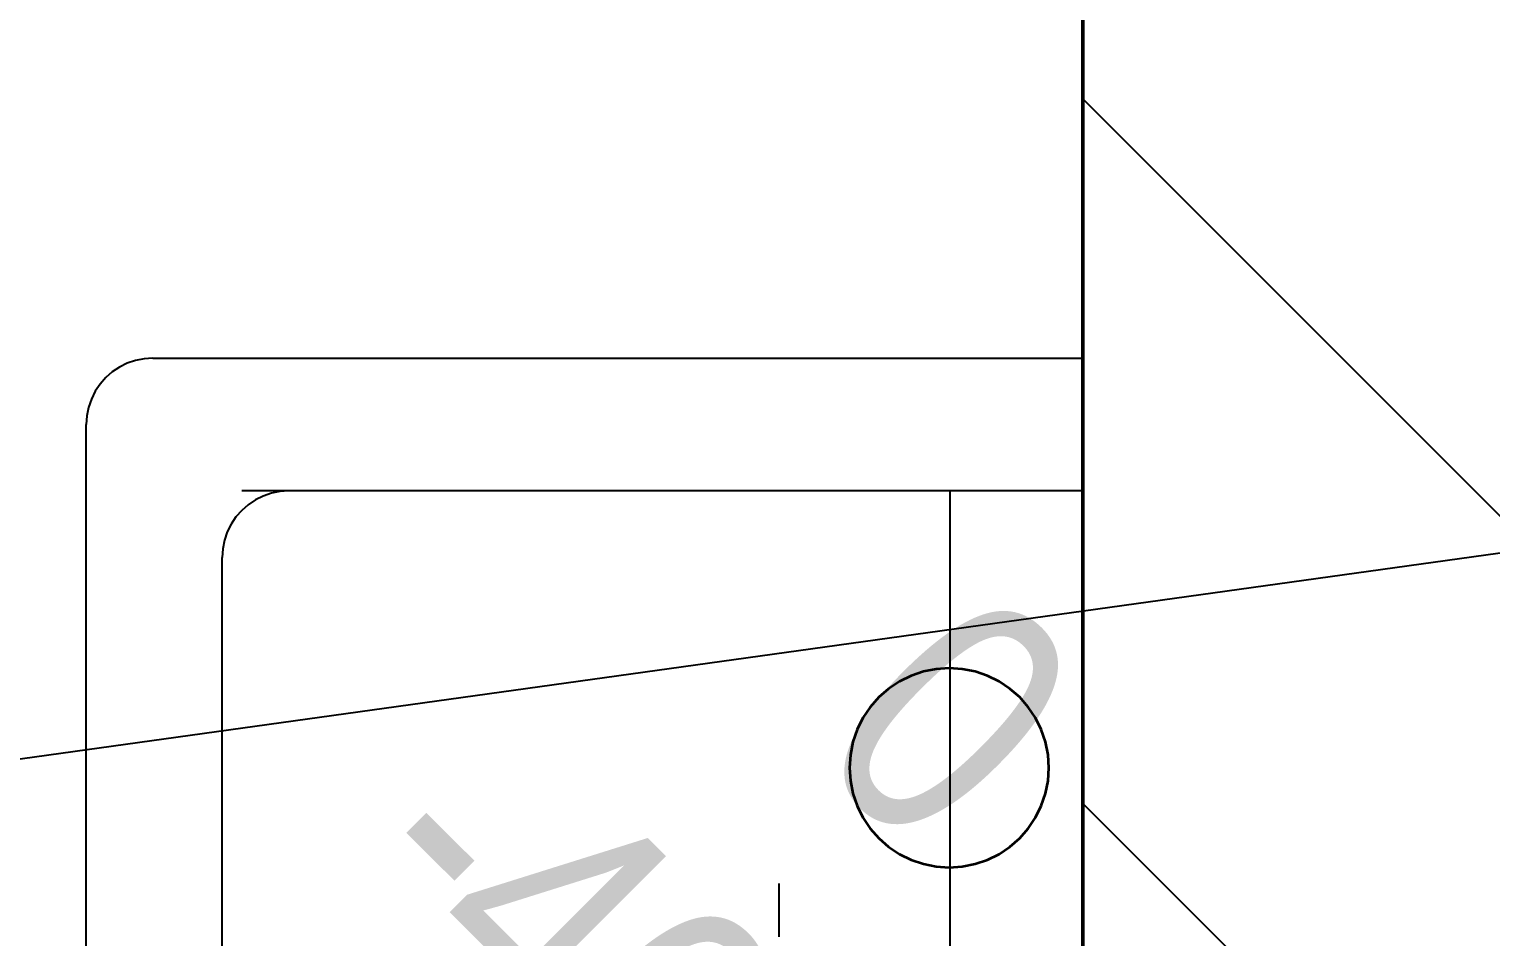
# Model space of a CAD drawing. Extents: x 0 to 756, y -25 to 420.
# Drawn here: x 380.94 to 389.74, y 347.4 to 352.87 of the extents above; entities that cross this region are included whole.
import ezdxf
from ezdxf.lldxf.tags import DXFTag

# ---------------------------------------------------------------- set-up
doc = ezdxf.new("R2010")
doc.units = 0
doc.layers.get('0').update_dxf_attribs({"lineweight": 25})
for name, color, linetype, lineweight in [('A_Aussenwand', 7, 'Continuous', 25), ('ALLGEMEIN01', 7, 'Continuous', 13), ('L_Text', 7, 'Continuous', 25), ('Standard', 7, 'Continuous', 25), ('WAND_HOLZ_TRAGEND', 7, 'Continuous', 13)]:
    doc.layers.add(name, color=color, linetype=linetype, lineweight=lineweight)
doc.layers.add('S_Schmutzwasser', color=7, linetype='Continuous', lineweight=35, true_color=0x808040)
doc.layers.add('S_Warmwasser', color=1, linetype='fein_strichliert', lineweight=35, true_color=0xff0000)
doc.styles.get("Standard").update_dxf_attribs({"font": 'arial.ttf'})
tags = doc.linetypes.add('fein_strichliert', pattern=[4, 1, -2, 1]).pattern_tags.tags
tags[8:9] = [DXFTag(74, 4), DXFTag(75, 0), DXFTag(340, '0'), DXFTag(46, 0.0), DXFTag(50, 0.0), DXFTag(44, 0.0), DXFTag(45, 0.0)]
tags[6:7] = [DXFTag(74, 4), DXFTag(75, 0), DXFTag(340, '0'), DXFTag(46, 0.0), DXFTag(50, 0.0), DXFTag(44, 0.0), DXFTag(45, 0.0)]
tags[4:5] = [DXFTag(74, 4), DXFTag(75, 0), DXFTag(340, '0'), DXFTag(46, 0.0), DXFTag(50, 0.0), DXFTag(44, 0.0), DXFTag(45, 0.0)]

# ---------------------------------------------------------------- blocks, each defined once
blk = doc.blocks.new('Referenz-A0T78OQ1OY')
at = {"layer": 'ALLGEMEIN01', "color": 0}
blk.add_line((387.2792, 38.4757), (387.2792, 384.5329), dxfattribs=at)
at = {"layer": 'Standard', "color": 0, "lineweight": -2}
for p, q in [((381.627, 350.8809), (381.5757, 350.8707)), ((381.6792, 350.8844), (381.627, 350.8809)), ((381.6792, 350.8844), (387.2792, 350.8844)), ((387.2792, 350.8844), (387.2792, 342.8844)), ((381.4357, 350.8017), (381.3964, 350.7672)), ((381.4792, 350.8308), (381.4357, 350.8017)), ((381.5261, 350.8539), (381.4792, 350.8308)), ((381.5757, 350.8707), (381.5261, 350.8539)), ((381.3619, 350.7279), (381.3328, 350.6844)), ((381.3964, 350.7672), (381.3619, 350.7279)), ((381.3097, 350.6374), (381.2928, 350.5879)), ((381.3328, 350.6844), (381.3097, 350.6374)), ((381.2826, 350.5366), (381.2792, 350.4844)), ((381.2928, 350.5879), (381.2826, 350.5366)), ((381.2792, 343.2844), (381.2792, 350.4844)), ((386.4792, 350.0844), (382.2146, 350.0844)), ((382.254, 350.0017), (382.2146, 349.9672)), ((382.2975, 350.0308), (382.254, 350.0017)), ((382.3444, 350.0539), (382.2975, 350.0308)), ((382.3939, 350.0707), (382.3444, 350.0539)), ((382.4453, 350.0809), (382.3939, 350.0707)), ((382.4975, 350.0844), (382.4453, 350.0809)), ((386.4792, 350.0844), (386.4792, 343.6844)), ((387.2792, 350.0844), (386.4792, 350.0844)), ((387.2792, 340.1618), (387.2792, 350.0844)), ((382.1801, 349.9279), (382.1511, 349.8844)), ((382.2146, 349.9672), (382.1801, 349.9279)), ((382.1279, 349.8374), (382.1111, 349.7879)), ((382.1511, 349.8844), (382.1279, 349.8374)), ((382.1009, 349.7366), (382.0975, 349.6844)), ((382.1111, 349.7879), (382.1009, 349.7366)), ((382.0975, 344.0844), (382.0975, 349.6844)), ((385.451, 347.3991), (385.451, 347.7191))]:
    blk.add_line(p, q, dxfattribs=at)
at = {"layer": 'WAND_HOLZ_TRAGEND', "color": 0, "lineweight": 50}
for p, q in [((387.2792, 391.5329), (387.2792, 31.4757)), ((387.2792, 225.775), (387.2792, 391.5329))]:
    blk.add_line(p, q, dxfattribs=at)
blk = doc.blocks.new('Wand-A0T78OQFOY', base_point=(387.2792, 31.4757))
at = {"color": 0, "linetype": 'ByBlock', "lineweight": -2, "ltscale": 0.25}
blk.add_line((387.2792, 384.5329), (387.2792, 296.5329), dxfattribs=at)
at = {"color": 0, "lineweight": -2}
for p, q in [((387.2792, 352.4454), (394.2792, 345.4454)), ((387.2792, 348.2028), (394.2792, 341.2028))]:
    blk.add_line(p, q, dxfattribs=at)
blk = doc.blocks.new('Bauteilbeschriftung-A0T78OT5OY', base_point=(309.5631, 338.4156))
at = {"color": 0, "linetype": 'ByBlock', "lineweight": -2, "ltscale": 0.25}
blk.add_line((404.0992, 351.7018), (309.5631, 338.5359), dxfattribs=at)
blk = doc.blocks.new('Anschluss-Element-A0T78OX9OY', base_point=(385.875, 347.817))
at = {"color": 0, "linetype": 'Continuous', "lineweight": -2, "ltscale": 0.35}
for p, q in [((386.2454, 348.9714), (386.175, 348.9367)), ((386.3197, 348.9966), (386.2454, 348.9714)), ((386.3967, 349.0119), (386.3197, 348.9966)), ((386.475, 349.0171), (386.3967, 349.0119)), ((386.5533, 349.0119), (386.475, 349.0171)), ((386.6303, 348.9966), (386.5533, 349.0119)), ((386.7046, 348.9714), (386.6303, 348.9966)), ((386.775, 348.9367), (386.7046, 348.9714)), ((386.1097, 348.8931), (386.0507, 348.8413)), ((386.175, 348.9367), (386.1097, 348.8931)), ((386.8402, 348.8931), (386.775, 348.9367)), ((386.8993, 348.8413), (386.8402, 348.8931)), ((385.999, 348.7823), (385.9554, 348.7171)), ((386.0507, 348.8413), (385.999, 348.7823)), ((386.951, 348.7823), (386.8993, 348.8413)), ((386.9946, 348.7171), (386.951, 348.7823)), ((385.9554, 348.7171), (385.9207, 348.6467)), ((387.0293, 348.6467), (386.9946, 348.7171)), ((385.9207, 348.6467), (385.8954, 348.5724)), ((387.0545, 348.5724), (387.0293, 348.6467)), ((385.8954, 348.5724), (385.8801, 348.4954)), ((387.0699, 348.4954), (387.0545, 348.5724)), ((385.8801, 348.4954), (385.875, 348.4171)), ((385.875, 348.4171), (385.8801, 348.3387)), ((387.075, 348.4171), (387.0699, 348.4954)), ((387.0699, 348.3387), (387.075, 348.4171)), ((385.8801, 348.3387), (385.8954, 348.2618)), ((387.0545, 348.2618), (387.0699, 348.3387)), ((385.8954, 348.2618), (385.9207, 348.1874)), ((387.0293, 348.1874), (387.0545, 348.2618)), ((385.9207, 348.1874), (385.9554, 348.1171)), ((386.9946, 348.1171), (387.0293, 348.1874)), ((385.9554, 348.1171), (385.999, 348.0518)), ((386.951, 348.0518), (386.9946, 348.1171)), ((385.999, 348.0518), (386.0507, 347.9928)), ((386.0507, 347.9928), (386.1097, 347.941)), ((386.8402, 347.941), (386.8993, 347.9928)), ((386.8993, 347.9928), (386.951, 348.0518)), ((386.1097, 347.941), (386.175, 347.8974)), ((386.175, 347.8974), (386.2454, 347.8627)), ((386.7046, 347.8627), (386.775, 347.8974)), ((386.775, 347.8974), (386.8402, 347.941)), ((386.2454, 347.8627), (386.3197, 347.8375)), ((386.3197, 347.8375), (386.3967, 347.8222)), ((386.3967, 347.8222), (386.475, 347.8171)), ((386.475, 347.8171), (386.5533, 347.8222)), ((386.5533, 347.8222), (386.6303, 347.8375)), ((386.6303, 347.8375), (386.7046, 347.8627))]:
    blk.add_line(p, q, dxfattribs=at)
blk = doc.blocks.new('Abwasser Schnellansicht-A0T78P23OY', base_point=(382.657, 330.3855))
at = {"color": 253, "linetype": 'ByBlock', "lineweight": -2, "ltscale": 0.25, "true_color": 0xa0a0a0, "char_height": 1.5, "attachment_point": 1, "rotation": 315}
for s, insert in [('{\\W0.8;\\fArial;  0}', (386.0268, 350.2344)), ('{\\W0.8;\\fArial;-40}', (383.8654, 348.7895))]:
    blk.add_mtext(s, dxfattribs=dict(at, insert=insert))

msp = doc.modelspace()

# ---------------------------------------------------------------- block references
at = {"color": 8, "lineweight": 25, "ltscale": 0.25, "true_color": 0x808080}
msp.add_blockref('Referenz-A0T78OQ1OY', (0, 0), dxfattribs=at)
at = {"layer": 'A_Aussenwand', "ltscale": 0.25}
msp.add_blockref('Wand-A0T78OQFOY', (387.2792, 31.4757), dxfattribs=at)
at = {"layer": 'L_Text', "color": 7, "ltscale": 0.25}
msp.add_blockref('Bauteilbeschriftung-A0T78OT5OY', (309.5631, 338.4156), dxfattribs=at)
at = {"layer": 'S_Schmutzwasser', "lineweight": 25, "ltscale": 0.25}
msp.add_blockref('Abwasser Schnellansicht-A0T78P23OY', (382.657, 330.3855), dxfattribs=at)
at = {"layer": 'S_Warmwasser', "ltscale": 0.35}
msp.add_blockref('Anschluss-Element-A0T78OX9OY', (385.875, 347.817), dxfattribs=at)

doc.saveas('drawing.dxf')
